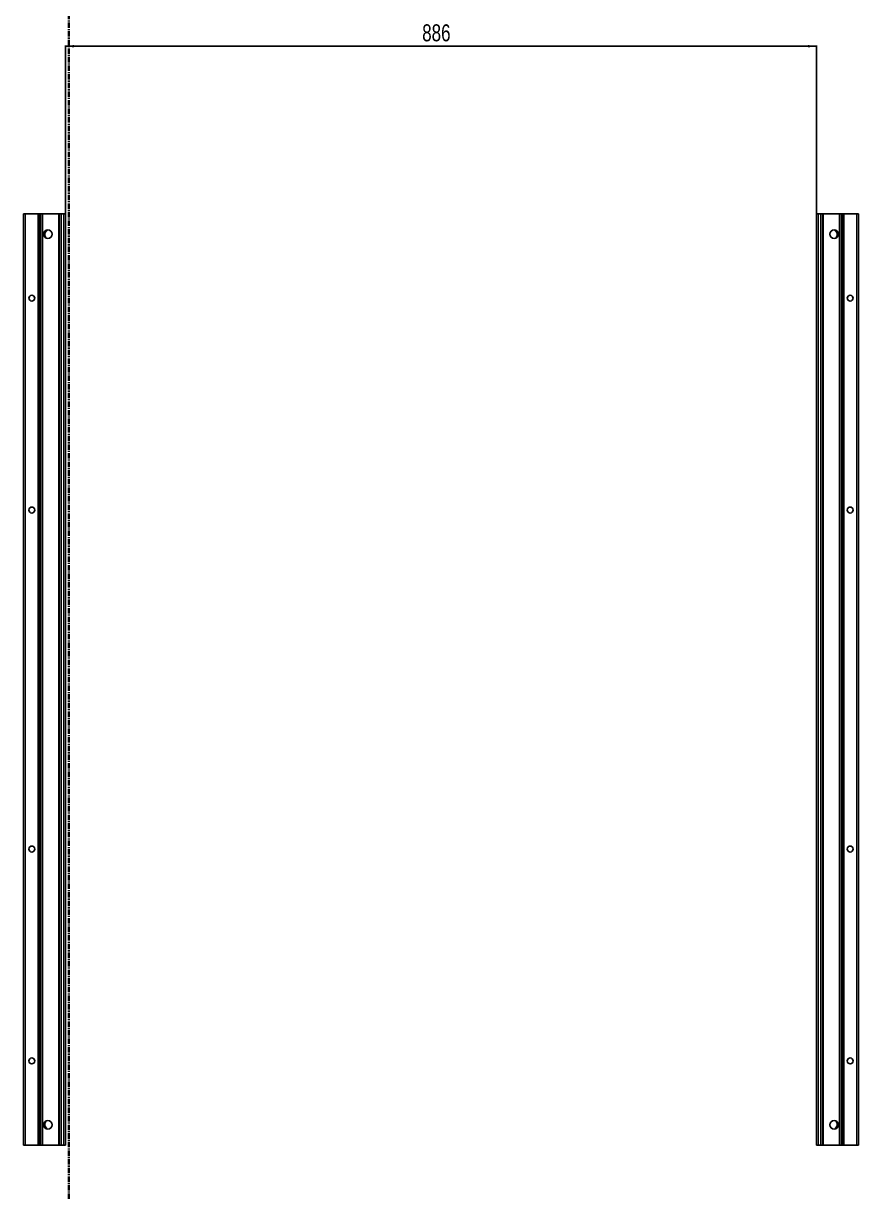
# Model space of a CAD drawing. Header units: millimetres. Extents: x -199 to 2916, y -2247 to 1507.
# Drawn here: x 905 to 1890, y -908 to 472 of the extents above; entities that cross this region are included whole.
import ezdxf

# ---------------------------------------------------------------- set-up
doc = ezdxf.new("R2010")
doc.units = ezdxf.units.MM
doc.linetypes.add('CENTER', pattern=[10.16, 6.35, -1.27, 1.27, -1.27])
doc.layers.add('FORMAT', color=7, linetype='Continuous')
doc.styles.add('SLDTEXTSTYLE0', font='TXT', dxfattribs={"width": 0.75})
doc.dimstyles.new('SLDDIMSTYLE0', dxfattribs={"dimtxt": 20, "dimasz": 10, "dimexe": 0, "dimexo": 0.0625, "dimgap": 5, "dimtad": 2, "dimdec": 1, "dimrnd": 1e-09, "dimzin": 12, "dimdsep": 46, "dimtxsty": 'SLDTEXTSTYLE0', "dimsah": 1, "dimcen": 0.09, "dimadec": 0, "dimazin": 3, "dimtfac": 1, "dimtofl": 0, "dimtmove": 0, "dimatfit": 3, "dimfxl": 0, "dimfrac": 2, "dimtolj": 1, "dimtzin": 12, "dimarcsym": 0})

# ---------------------------------------------------------------- blocks, each defined once
blk = doc.blocks.new('_D_4')
at = {"layer": 'FORMAT'}
for p, q in [((954.3, 247.2), (954.3, 446)), ((954.3, 445), (1840.3, 445)), ((1840.3, 247.2), (1840.3, 446))]:
    blk.add_line(p, q, dxfattribs=at)
for points in [[(954.3, 445), (964.3, 443.5), (964.3, 446.5)], [(1840.3, 445), (1830.3, 446.5), (1830.3, 443.5)]]:
    blk.add_solid(points, dxfattribs=at)
at = {"layer": 'FORMAT', "insert": (1375.1, 470.8), "char_height": 20, "attachment_point": 1, "style": 'SLDTEXTSTYLE0'}
blk.add_mtext('886', dxfattribs=at)

msp = doc.modelspace()

# ---------------------------------------------------------------- linework, layer by layer
at = {"color": 7, "linetype": 'CENTER', "lineweight": 35}
msp.add_line((958.03, 1499.09), (958.03, -1103.67), dxfattribs=at)
at = {"color": 7, "linetype": 'Continuous', "lineweight": 25}
for p, q in [((904.6, -851.79), (904.6, 247.21)), ((904.6, 247.21), (906.6, 247.21)), ((906.6, 247.21), (921.95, 247.21)), ((921.95, 247.21), (922.6, 247.21)), ((922.6, 223.46), (922.6, 247.21)), ((922.6, 247.21), (923.19, 247.21)), ((923.19, 247.21), (924.39, 247.21)), ((924.39, 247.21), (924.39, -851.79)), ((924.39, 247.21), (924.43, 247.21)), ((924.43, 247.21), (924.43, -851.79)), ((924.43, 247.21), (925.63, 247.21)), ((925.63, 247.21), (927.05, 247.21)), ((927.05, 247.21), (946.45, 247.21)), ((946.45, 247.21), (947.1, 247.21)), ((947.1, -851.79), (947.1, 247.21)), ((947.1, 247.21), (949.1, 247.21)), ((949.1, 247.21), (952.3, 247.21)), ((952.3, 247.21), (954.3, 247.21)), ((954.3, 247.21), (954.3, -851.79)), ((1840.3, -851.79), (1840.3, 247.21)), ((1840.3, 247.21), (1842.3, 247.21)), ((1845.5, 247.21), (1842.3, 247.21)), ((1845.5, 247.21), (1847.5, 247.21)), ((1847.5, 247.21), (1847.5, -851.79)), ((1847.5, 247.21), (1848.15, 247.21)), ((1867.55, 247.21), (1848.15, 247.21)), ((1867.55, 247.21), (1868.97, 247.21)), ((1870.17, 247.21), (1868.97, 247.21)), ((1870.17, -851.79), (1870.17, 247.21)), ((1870.21, 247.21), (1870.17, 247.21)), ((1870.21, -851.79), (1870.21, 247.21)), ((1871.42, 247.21), (1870.21, 247.21)), ((1871.42, 247.21), (1872, 247.21)), ((1872, 247.21), (1872, 223.46)), ((1872, 247.21), (1872.65, 247.21)), ((1888, 247.21), (1872.65, 247.21)), ((1888, 247.21), (1890, 247.21)), ((1890, 247.21), (1890, -851.79)), ((922.66, 223.35), (922.6, 223.46)), ((922.6, 223.46), (922.6, 221.96)), ((922.6, 221.96), (922.66, 222.06)), ((922.6, 173.46), (922.6, 221.96)), ((922.66, 222.06), (922.66, 223.35)), ((932.65, 227.73), (932.65, 228.14)), ((1861.95, 228.14), (1861.95, 227.73)), ((1872, 223.46), (1871.94, 223.35)), ((1871.94, 223.35), (1871.94, 222.06)), ((1871.94, 222.06), (1872, 221.96)), ((1872, 221.96), (1872, 223.46)), ((1872, 221.96), (1872, 173.46)), ((922.66, 173.35), (922.6, 173.46)), ((922.6, 173.46), (922.6, 171.96)), ((922.6, 171.96), (922.66, 172.06)), ((922.6, 123.46), (922.6, 171.96)), ((922.66, 172.06), (922.66, 173.35)), ((1872, 173.46), (1871.94, 173.35)), ((1871.94, 173.35), (1871.94, 172.06)), ((1871.94, 172.06), (1872, 171.96)), ((1872, 171.96), (1872, 173.46)), ((1872, 171.96), (1872, 123.46)), ((922.66, 123.35), (922.6, 123.46)), ((922.6, 123.46), (922.6, 121.96)), ((922.6, 121.96), (922.66, 122.06)), ((922.6, 73.46), (922.6, 121.96)), ((922.66, 122.06), (922.66, 123.35)), ((1872, 123.46), (1871.94, 123.35)), ((1871.94, 123.35), (1871.94, 122.06)), ((1871.94, 122.06), (1872, 121.96)), ((1872, 121.96), (1872, 123.46)), ((1872, 121.96), (1872, 73.46)), ((922.66, 73.35), (922.6, 73.46)), ((922.6, 73.46), (922.6, 71.96)), ((922.6, 71.96), (922.66, 72.06)), ((922.6, 23.46), (922.6, 71.96)), ((922.66, 72.06), (922.66, 73.35)), ((1872, 73.46), (1871.94, 73.35)), ((1871.94, 73.35), (1871.94, 72.06)), ((1871.94, 72.06), (1872, 71.96)), ((1872, 71.96), (1872, 73.46)), ((1872, 71.96), (1872, 23.46)), ((922.66, 23.35), (922.6, 23.46)), ((922.6, 23.46), (922.6, 21.96)), ((922.6, 21.96), (922.66, 22.06)), ((922.6, -26.54), (922.6, 21.96)), ((922.66, 22.06), (922.66, 23.35)), ((1872, 23.46), (1871.94, 23.35)), ((1871.94, 23.35), (1871.94, 22.06)), ((1871.94, 22.06), (1872, 21.96)), ((1872, 21.96), (1872, 23.46)), ((1872, 21.96), (1872, -26.54)), ((922.66, -26.65), (922.6, -26.54)), ((922.6, -26.54), (922.6, -28.04)), ((922.66, -27.94), (922.66, -26.65)), ((1872, -26.54), (1871.94, -26.65)), ((1871.94, -26.65), (1871.94, -27.94)), ((1872, -28.04), (1872, -26.54)), ((922.6, -28.04), (922.66, -27.94)), ((922.6, -76.54), (922.6, -28.04)), ((1871.94, -27.94), (1872, -28.04)), ((1872, -28.04), (1872, -76.54)), ((922.66, -76.65), (922.6, -76.54)), ((922.6, -76.54), (922.6, -78.04)), ((922.6, -78.04), (922.66, -77.94)), ((922.6, -126.54), (922.6, -78.04)), ((922.66, -77.94), (922.66, -76.65)), ((1872, -76.54), (1871.94, -76.65)), ((1871.94, -76.65), (1871.94, -77.94)), ((1871.94, -77.94), (1872, -78.04)), ((1872, -78.04), (1872, -76.54)), ((1872, -78.04), (1872, -126.54)), ((922.66, -126.65), (922.6, -126.54)), ((922.6, -126.54), (922.6, -128.04)), ((922.6, -128.04), (922.66, -127.94)), ((922.6, -176.54), (922.6, -128.04)), ((922.66, -127.94), (922.66, -126.65)), ((1872, -126.54), (1871.94, -126.65)), ((1871.94, -126.65), (1871.94, -127.94)), ((1871.94, -127.94), (1872, -128.04)), ((1872, -128.04), (1872, -126.54)), ((1872, -128.04), (1872, -176.54)), ((922.66, -176.65), (922.6, -176.54)), ((922.6, -176.54), (922.6, -178.04)), ((922.6, -178.04), (922.66, -177.94)), ((922.6, -226.54), (922.6, -178.04)), ((922.66, -177.94), (922.66, -176.65)), ((1872, -176.54), (1871.94, -176.65)), ((1871.94, -176.65), (1871.94, -177.94)), ((1871.94, -177.94), (1872, -178.04)), ((1872, -178.04), (1872, -176.54)), ((1872, -178.04), (1872, -226.54)), ((922.66, -226.65), (922.6, -226.54)), ((922.6, -226.54), (922.6, -228.04)), ((922.6, -228.04), (922.66, -227.94)), ((922.6, -276.54), (922.6, -228.04)), ((922.66, -227.94), (922.66, -226.65)), ((1872, -226.54), (1871.94, -226.65)), ((1871.94, -226.65), (1871.94, -227.94)), ((1871.94, -227.94), (1872, -228.04)), ((1872, -228.04), (1872, -226.54)), ((1872, -228.04), (1872, -276.54)), ((922.66, -276.65), (922.6, -276.54)), ((922.6, -276.54), (922.6, -278.04)), ((922.6, -278.04), (922.66, -277.94)), ((922.6, -326.54), (922.6, -278.04)), ((922.66, -277.94), (922.66, -276.65)), ((1872, -276.54), (1871.94, -276.65)), ((1871.94, -276.65), (1871.94, -277.94)), ((1871.94, -277.94), (1872, -278.04)), ((1872, -278.04), (1872, -276.54)), ((1872, -278.04), (1872, -326.54)), ((922.66, -326.65), (922.6, -326.54)), ((922.6, -326.54), (922.6, -328.04)), ((922.6, -328.04), (922.66, -327.94)), ((922.6, -376.54), (922.6, -328.04)), ((922.66, -327.94), (922.66, -326.65)), ((1872, -326.54), (1871.94, -326.65)), ((1871.94, -326.65), (1871.94, -327.94)), ((1871.94, -327.94), (1872, -328.04)), ((1872, -328.04), (1872, -326.54)), ((1872, -328.04), (1872, -376.54)), ((922.66, -376.65), (922.6, -376.54)), ((922.6, -376.54), (922.6, -378.04)), ((922.6, -378.04), (922.66, -377.94)), ((922.6, -426.54), (922.6, -378.04)), ((922.66, -377.94), (922.66, -376.65)), ((1872, -376.54), (1871.94, -376.65)), ((1871.94, -376.65), (1871.94, -377.94)), ((1871.94, -377.94), (1872, -378.04)), ((1872, -378.04), (1872, -376.54)), ((1872, -378.04), (1872, -426.54)), ((922.66, -426.65), (922.6, -426.54)), ((922.6, -426.54), (922.6, -428.04)), ((922.66, -427.94), (922.66, -426.65)), ((1872, -426.54), (1871.94, -426.65)), ((1871.94, -426.65), (1871.94, -427.94)), ((1872, -428.04), (1872, -426.54)), ((922.6, -428.04), (922.66, -427.94)), ((922.6, -476.54), (922.6, -428.04)), ((1871.94, -427.94), (1872, -428.04)), ((1872, -428.04), (1872, -476.54)), ((922.66, -476.65), (922.6, -476.54)), ((922.6, -476.54), (922.6, -478.04)), ((922.6, -478.04), (922.66, -477.94)), ((922.6, -526.54), (922.6, -478.04)), ((922.66, -477.94), (922.66, -476.65)), ((1872, -476.54), (1871.94, -476.65)), ((1871.94, -476.65), (1871.94, -477.94)), ((1871.94, -477.94), (1872, -478.04)), ((1872, -478.04), (1872, -476.54)), ((1872, -478.04), (1872, -526.54)), ((922.66, -526.65), (922.6, -526.54)), ((922.6, -526.54), (922.6, -528.04)), ((922.6, -528.04), (922.66, -527.94)), ((922.6, -576.54), (922.6, -528.04)), ((922.66, -527.94), (922.66, -526.65)), ((1872, -526.54), (1871.94, -526.65)), ((1871.94, -526.65), (1871.94, -527.94)), ((1871.94, -527.94), (1872, -528.04)), ((1872, -528.04), (1872, -526.54)), ((1872, -528.04), (1872, -576.54)), ((922.66, -576.65), (922.6, -576.54)), ((922.6, -576.54), (922.6, -578.04)), ((922.6, -578.04), (922.66, -577.94)), ((922.6, -626.54), (922.6, -578.04)), ((922.66, -577.94), (922.66, -576.65)), ((1872, -576.54), (1871.94, -576.65)), ((1871.94, -576.65), (1871.94, -577.94)), ((1871.94, -577.94), (1872, -578.04)), ((1872, -578.04), (1872, -576.54)), ((1872, -578.04), (1872, -626.54)), ((922.66, -626.65), (922.6, -626.54)), ((922.6, -626.54), (922.6, -628.04)), ((922.6, -628.04), (922.66, -627.94)), ((922.6, -676.54), (922.6, -628.04)), ((922.66, -627.94), (922.66, -626.65)), ((1872, -626.54), (1871.94, -626.65)), ((1871.94, -626.65), (1871.94, -627.94)), ((1871.94, -627.94), (1872, -628.04)), ((1872, -628.04), (1872, -626.54)), ((1872, -628.04), (1872, -676.54)), ((922.66, -676.65), (922.6, -676.54)), ((922.6, -676.54), (922.6, -678.04)), ((922.6, -678.04), (922.66, -677.94)), ((922.6, -726.54), (922.6, -678.04)), ((922.66, -677.94), (922.66, -676.65)), ((1872, -676.54), (1871.94, -676.65)), ((1871.94, -676.65), (1871.94, -677.94)), ((1871.94, -677.94), (1872, -678.04)), ((1872, -678.04), (1872, -676.54)), ((1872, -678.04), (1872, -726.54)), ((922.66, -726.65), (922.6, -726.54)), ((922.6, -726.54), (922.6, -728.04)), ((922.6, -728.04), (922.66, -727.94)), ((922.6, -776.54), (922.6, -728.04)), ((922.66, -727.94), (922.66, -726.65)), ((1872, -726.54), (1871.94, -726.65)), ((1871.94, -726.65), (1871.94, -727.94)), ((1871.94, -727.94), (1872, -728.04)), ((1872, -728.04), (1872, -726.54)), ((1872, -728.04), (1872, -776.54)), ((922.66, -776.65), (922.6, -776.54)), ((922.6, -776.54), (922.6, -778.04)), ((922.6, -778.04), (922.66, -777.94)), ((922.6, -826.54), (922.6, -778.04)), ((922.66, -777.94), (922.66, -776.65)), ((1872, -776.54), (1871.94, -776.65)), ((1871.94, -776.65), (1871.94, -777.94)), ((1871.94, -777.94), (1872, -778.04)), ((1872, -778.04), (1872, -776.54)), ((1872, -778.04), (1872, -826.54)), ((922.66, -826.65), (922.6, -826.54)), ((922.6, -826.54), (922.6, -828.04)), ((922.66, -827.94), (922.66, -826.65)), ((1872, -826.54), (1871.94, -826.65)), ((1871.94, -826.65), (1871.94, -827.94)), ((1872, -828.04), (1872, -826.54)), ((922.6, -828.04), (922.66, -827.94)), ((922.6, -851.79), (922.6, -828.04)), ((932.65, -832.73), (932.65, -832.32)), ((1861.95, -832.32), (1861.95, -832.73)), ((1871.94, -827.94), (1872, -828.04)), ((1872, -828.04), (1872, -851.79)), ((906.6, -851.79), (904.6, -851.79)), ((906.6, -851.79), (921.95, -851.79)), ((922.6, -851.79), (921.95, -851.79)), ((923.19, -851.79), (922.6, -851.79)), ((923.19, -851.79), (924.39, -851.79)), ((924.39, -851.79), (924.43, -851.79)), ((924.43, -851.79), (925.63, -851.79)), ((927.05, -851.79), (925.63, -851.79)), ((927.05, -851.79), (946.45, -851.79)), ((947.1, -851.79), (946.45, -851.79)), ((949.1, -851.79), (947.1, -851.79)), ((949.1, -851.79), (952.3, -851.79)), ((954.3, -851.79), (952.3, -851.79)), ((1842.3, -851.79), (1840.3, -851.79)), ((1845.5, -851.79), (1842.3, -851.79)), ((1847.5, -851.79), (1845.5, -851.79)), ((1848.15, -851.79), (1847.5, -851.79)), ((1867.55, -851.79), (1848.15, -851.79)), ((1868.97, -851.79), (1867.55, -851.79)), ((1870.17, -851.79), (1868.97, -851.79)), ((1870.21, -851.79), (1870.17, -851.79)), ((1871.42, -851.79), (1870.21, -851.79)), ((1872, -851.79), (1871.42, -851.79)), ((1872.65, -851.79), (1872, -851.79)), ((1888, -851.79), (1872.65, -851.79)), ((1890, -851.79), (1888, -851.79))]:
    msp.add_line(p, q, dxfattribs=at)
at = {"color": 8, "linetype": 'Continuous', "lineweight": 18}
for p, q in [((906.6, 247.21), (906.6, -851.79)), ((921.95, -851.79), (921.95, 247.21)), ((923.19, 247.21), (923.19, -851.79)), ((925.63, -851.79), (925.63, 247.21)), ((927.05, 247.21), (927.05, -851.79)), ((946.45, -851.79), (946.45, 247.21)), ((949.1, 247.21), (949.1, -851.79)), ((952.3, -851.79), (952.3, 247.21)), ((1842.3, 247.21), (1842.3, -851.79)), ((1845.5, -851.79), (1845.5, 247.21)), ((1848.15, 247.21), (1848.15, -851.79)), ((1867.55, -851.79), (1867.55, 247.21)), ((1868.97, 247.21), (1868.97, -851.79)), ((1871.42, -851.79), (1871.42, 247.21)), ((1872.65, 247.21), (1872.65, -851.79)), ((1888, -851.79), (1888, 247.21))]:
    msp.add_line(p, q, dxfattribs=at)
at = {"color": 7, "linetype": 'Continuous', "lineweight": 25}
for centre, radius in [((933.45, 223.21), 5), ((1861.15, 223.21), 5), ((914.5, 147.71), 3.5), ((1880.1, 147.71), 3.5), ((914.5, -102.29), 3.5), ((1880.1, -102.29), 3.5), ((914.5, -502.29), 3.5), ((1880.1, -502.29), 3.5), ((914.5, -752.29), 3.5), ((1880.1, -752.29), 3.5), ((933.45, -827.79), 5), ((1861.15, -827.79), 5)]:
    msp.add_circle(centre, radius, dxfattribs=at)
for centre, radius, start, end in [((934.95, 222.71), 5.25, 119.14074, 233.81086), ((932.15, 227.73), 0.5, 299.14074, 0), ((1862.45, 227.73), 0.5, 180, 240.85926), ((1859.65, 222.71), 5.25, 306.18921, 60.85926), ((934.95, -827.29), 5.25, 126.18914, 240.85926), ((1859.65, -827.29), 5.25, 299.14074, 53.81086), ((932.15, -832.32), 0.5, 0, 60.85926), ((1862.45, -832.32), 0.5, 119.14074, 180)]:
    msp.add_arc(centre, radius, start, end, dxfattribs=at)

# ---------------------------------------------------------------- dimensions: what is measured, and where the dimension line sits
at = {"layer": 'FORMAT'}
dim = msp.add_linear_dim(base=(1840.3, 445), p1=(954.3, 247.21), p2=(1840.3, 247.21), angle=0, dimstyle='SLDDIMSTYLE0', dxfattribs=at)
dim.commit()
dim.dimension.update_dxf_attribs({"geometry": '_D_4', "text_midpoint": (1397.3, 445), "dimtype": 160})

doc.saveas('drawing.dxf')
